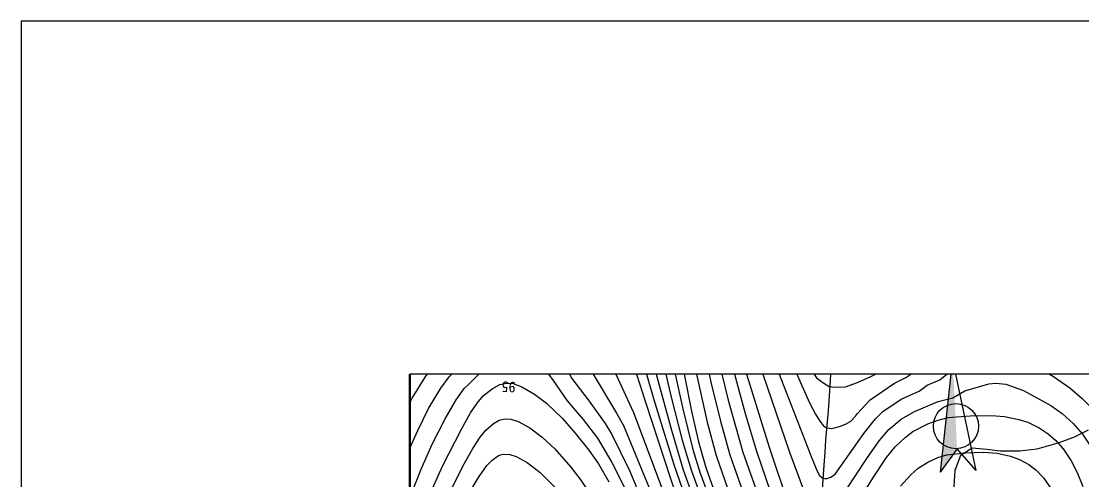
# Model space of a CAD drawing. Header units: millimetres. Extents: x 10470 to 11266, y 1103 to 1809.
# Drawn here: x 10469.9 to 10705.1, y 1517.3 to 1619.1 of the extents above; entities that cross this region are included whole.
import ezdxf
from ezdxf.xclip import XClip

# ---------------------------------------------------------------- set-up
doc = ezdxf.new("R2010")
doc.units = ezdxf.units.MM
doc.header["$LTSCALE"] = 10
doc.header["$MEASUREMENT"] = 0
doc.header["$XCLIPFRAME"] = 2
doc.linetypes.add('A-CENTR01', pattern=[2, 1.25, -0.25, 0.25, -0.25])
doc.layers.add('TN-MACL', color=6, linetype='A-CENTR01')
doc.layers.add('TZ-BASE', color=253, linetype='Continuous')
doc.layers.add('TX-PAPR', color=2, linetype='Continuous', plot=False)
doc.styles.add('HANA', font='GulimChe.ttf')

# ---------------------------------------------------------------- blocks, each defined once
blk = doc.blocks.new('JD-DHFDCHG54DXG3XF')
at = {"layer": 'TZ-BASE'}
for p, q in [((42.48, 99.35, 90), (52.2, 68.8, 90)), ((3.52, 74.55, 92), (18.23, 92.83, 92)), ((50.29, 82.61, 89), (53.96, 69.62, 89)), ((55.24, 81.48, 87), (57.88, 69.86, 87)), ((62.34, 81.52, 84), (63.65, 74.35, 84)), ((65.1, 81.05, 83), (66.68, 73.21, 83)), ((73.39, 79.99, 80), (74.66, 74.79, 80)), ((8.68, 74.4, 93), (13.87, 79.5, 93)), ((57.96, 78.76, 86), (60.44, 67.27, 86)), ((59.92, 79.16, 85), (62.47, 66.43, 85)), ((68.18, 78.91, 82), (70.49, 69.26, 82)), ((83.92, 79, 77), (88.55, 68.62, 77)), ((109.92, 74.23, 77), (115.3, 78.23, 77)), ((120.22, 78.45), (117.49, 53.28)), ((125.48, 53.69), (120.22, 78.45)), ((137.03, 77.97, 78), (142.58, 74.47, 78)), ((13.11, 72.84, 94), (17.53, 77.31, 94)), ((29.35, 76.82, 94), (31.74, 73.61, 94)), ((34.83, 75.96, 93), (35.84, 74.05, 93)), ((40.38, 75.34, 92), (45.78, 66.35, 92)), ((44.89, 76.57, 91), (49.51, 66.53, 91)), ((54.44, 75.34, 88), (57.95, 62.55, 88)), ((71.35, 77.02, 81), (74.29, 66.24, 81)), ((77.72, 76.35, 79), (84.12, 57.68, 79)), ((80.9, 77.38, 78), (89.06, 56.4, 78)), ((88.86, 76.03, 76), (90.11, 74.17, 76)), ((93.35, 77.15, 90.96), (93.1, 73.55, 90.96)), ((102.1, 74.43, 76), (105.63, 76.27, 76)), ((117.4, 73.75, 78), (121.37, 76.9, 78)), ((0.5, 69.66, 92), (3.52, 74.55, 92)), ((6.84, 71.85, 93), (8.68, 74.4, 93)), ((19.9, 72.66, 95), (21.37, 72.96, 95)), ((21.37, 72.96, 95), (22.87, 72.9, 95)), ((31.74, 73.61, 94), (34.84, 69.08, 94)), ((35.84, 74.05, 93), (39.73, 69.03, 93)), ((63.65, 74.35, 84), (65.88, 64.38, 84)), ((66.68, 73.21, 83), (68.79, 64.55, 83)), ((74.66, 74.79, 80), (79.61, 58.8, 80)), ((90.11, 74.17, 76), (91.68, 72.98, 76)), ((91.68, 72.98, 76), (92.86, 72.26, 76)), ((93.1, 73.55, 90.96), (92.89, 70.17, 90.96)), ((96.54, 72.21, 76), (99.15, 73.13, 76)), ((99.15, 73.13, 76), (102.1, 74.43, 76)), ((101.97, 69.29, 77), (107.4, 72.99, 77)), ((107.4, 72.99, 77), (109.92, 74.23, 77)), ((114.64, 72.53, 78), (117.4, 73.75, 78)), ((128.29, 72.85, 79), (129.8, 73.01, 79)), ((129.8, 73.01, 79), (132.03, 72.79, 79)), ((142.58, 74.47, 78), (146.25, 71.95, 78)), ((4.13, 67.36, 93), (6.84, 71.85, 93)), ((10.28, 69.32, 94), (12.04, 71.77, 94)), ((12.04, 71.77, 94), (13.11, 72.84, 94)), ((16.25, 70.15, 95), (18.19, 71.73, 95)), ((18.19, 71.73, 95), (19.9, 72.66, 95)), ((22.87, 72.9, 95), (24.79, 72.16, 95)), ((24.79, 72.16, 95), (27.6, 70.53, 95)), ((92.86, 72.26, 76), (94.08, 72.08, 76)), ((94.08, 72.08, 76), (96.54, 72.21, 76)), ((108.98, 69.49, 78), (112.87, 71.25, 78)), ((112.87, 71.25, 78), (114.64, 72.53, 78)), ((120.33, 69.76, 79), (122.94, 71.32, 79)), ((122.94, 71.32, 79), (128.29, 72.85, 79)), ((132.03, 72.79, 79), (135.92, 71.36, 79)), ((135.92, 71.36, 79), (141.98, 68.01, 79)), ((146.25, 71.95, 78), (148.99, 69.61, 78)), ((0, 68.65, 92), (0.5, 69.66, 92)), ((7.79, 65.12, 94), (10.28, 69.32, 94)), ((13.45, 66.44, 95), (14.89, 68.59, 95)), ((14.89, 68.59, 95), (16.25, 70.15, 95)), ((27.6, 70.53, 95), (30.29, 68.53, 95)), ((30.29, 68.53, 95), (33.79, 65.13, 95)), ((34.84, 69.08, 94), (38.37, 64.97, 94)), ((39.73, 69.03, 93), (43.24, 64.09, 93)), ((52.2, 68.8, 90), (57.78, 51.63, 90)), ((53.96, 69.62, 89), (58.44, 55, 89)), ((57.88, 69.86, 87), (60.35, 60.4, 87)), ((70.49, 69.26, 82), (73.8, 57.7, 82)), ((88.55, 68.62, 77), (89.86, 66.13, 77)), ((92.89, 70.17, 90.96), (92.67, 66.84, 90.96)), ((99.21, 66.3, 77), (101.97, 69.29, 77)), ((104.85, 66.78, 78), (108.98, 69.49, 78)), ((111.82, 66.75, 79), (117.06, 68.91, 79)), ((117.06, 68.91, 79), (120.33, 69.76, 79)), ((148.99, 69.61, 78), (151.06, 67.56, 78)), ((1.72, 62.53, 93), (4.13, 67.36, 93)), ((11.42, 62.83, 95), (13.45, 66.44, 95)), ((45.78, 66.35, 92), (47.29, 63.65, 92)), ((49.51, 66.53, 91), (59.6, 39.68, 91)), ((60.44, 67.27, 86), (62.7, 58.3, 86)), ((62.47, 66.43, 85), (63.92, 59.97, 85)), ((74.29, 66.24, 81), (76.79, 57.96, 81)), ((89.86, 66.13, 77), (90.85, 64.56, 77)), ((92.67, 66.84, 90.96), (92.41, 63.67, 90.96)), ((98.74, 65.69, 77), (99.21, 66.3, 77)), ((103.19, 65.06, 78), (104.85, 66.78, 78)), ((108.83, 64.99, 79), (111.82, 66.75, 79)), ((141.98, 68.01, 79), (144.53, 66.24, 79)), ((144.53, 66.24, 79), (146.98, 64.05, 79)), ((4.96, 59.47, 94), (7.79, 65.12, 94)), ((16.83, 62.62, 96), (18.54, 64.07, 96)), ((18.54, 64.07, 96), (19.77, 64.76, 96)), ((19.77, 64.76, 96), (21.04, 65.07, 96)), ((21.04, 65.07, 96), (22.35, 65.01, 96)), ((22.35, 65.01, 96), (24.01, 64.5, 96)), ((24.01, 64.5, 96), (26.57, 63.07, 96)), ((33.79, 65.13, 95), (36.6, 61.94, 95)), ((38.37, 64.97, 94), (41.53, 60.84, 94)), ((43.24, 64.09, 93), (44.76, 61.62, 93)), ((47.29, 63.65, 92), (72.86, 1.83, 92)), ((65.88, 64.38, 84), (67.88, 56.97, 84)), ((68.79, 64.55, 83), (70.91, 57.09, 83)), ((90.85, 64.56, 77), (91.63, 63.51, 77)), ((91.63, 63.51, 77), (92.31, 63.07, 77)), ((92.41, 63.67, 90.96), (92.11, 60.39, 90.96)), ((95.19, 63.4, 77), (96.49, 63.89, 77)), ((96.49, 63.89, 77), (97.66, 64.61, 77)), ((97.66, 64.61, 77), (98.74, 65.69, 77)), ((100.59, 61.85, 78), (103.19, 65.06, 78)), ((106.11, 62.74, 79), (108.83, 64.99, 79)), ((111.46, 62.32, 80), (114.74, 64, 80)), ((114.74, 64, 80), (117.05, 64.83, 80)), ((117.05, 64.83, 80), (119.25, 65.36, 80)), ((119.25, 65.36, 80), (124.15, 65.72, 80)), ((124.15, 65.72, 80), (128.83, 65.85, 80)), ((128.83, 65.85, 80), (131.74, 65.58, 80)), ((131.74, 65.58, 80), (134.91, 64.95, 80)), ((134.91, 64.95, 80), (136.88, 64.34, 80)), ((136.88, 64.34, 80), (139.46, 63.08, 80)), ((146.98, 64.05, 79), (149.03, 61.7, 79)), ((0, 58.61, 93), (1.72, 62.53, 93)), ((7.24, 54.61, 95), (11.42, 62.83, 95)), ((15.54, 61.03, 96), (16.83, 62.62, 96)), ((26.57, 63.07, 96), (29.31, 61.01, 96)), ((36.6, 61.94, 95), (39.62, 58.17, 95)), ((44.76, 61.62, 93), (48.66, 53.67, 93)), ((57.95, 62.55, 88), (60.56, 53.8, 88)), ((92.31, 63.07, 77), (93.47, 62.95, 77)), ((93.47, 62.95, 77), (95.19, 63.4, 77)), ((94.25, 52.84, 78), (100.59, 61.85, 78)), ((103.95, 60.21, 79), (106.11, 62.74, 79)), ((109.77, 60.98, 80), (111.46, 62.32, 80)), ((139.46, 63.08, 80), (141.43, 61.77, 80)), ((141.43, 61.77, 80), (143.14, 60.31, 80)), ((150.32, 62.57, 80.11), (147.04, 60.94, 80.11)), ((149.03, 61.7, 79), (151.24, 58.4, 79)), ((2.48, 53.92, 94), (4.96, 59.47, 94)), ((13.92, 58.51, 96), (15.54, 61.03, 96)), ((29.31, 61.01, 96), (32.07, 58.42, 96)), ((41.53, 60.84, 94), (44.73, 55.42, 94)), ((60.35, 60.4, 87), (62.38, 53.56, 87)), ((63.92, 59.97, 85), (65.59, 54.33, 85)), ((92.11, 60.39, 90.96), (91.97, 57.68, 90.96)), ((101.21, 56.33, 79), (103.95, 60.21, 79)), ((105.6, 56.53, 80), (107.52, 58.88, 80)), ((107.52, 58.88, 80), (109.77, 60.98, 80)), ((143.54, 59.67, 80.11), (138.89, 58.36, 80.11)), ((143.14, 60.31, 80), (144.78, 58.48, 80)), ((147.04, 60.94, 80.11), (143.54, 59.67, 80.11)), ((11.73, 54.6, 96), (13.92, 58.51, 96)), ((18.21, 55.95, 97), (19.64, 56.94, 97)), ((19.64, 56.94, 97), (20.63, 57.24, 97)), ((20.63, 57.24, 97), (22.12, 57.18, 97)), ((22.12, 57.18, 97), (23.57, 56.76, 97)), ((23.57, 56.76, 97), (25.97, 55.41, 97)), ((32.07, 58.42, 96), (35.64, 54.38, 96)), ((39.62, 58.17, 95), (41.78, 55.1, 95)), ((62.7, 58.3, 86), (64.2, 53.31, 86)), ((67.88, 56.97, 84), (70.34, 49.77, 84)), ((70.91, 57.09, 83), (74.51, 46.88, 83)), ((73.8, 57.7, 82), (78.24, 45.05, 82)), ((76.79, 57.96, 81), (81.27, 44.99, 81)), ((79.61, 58.8, 80), (84.09, 45.39, 80)), ((84.12, 57.68, 79), (87.62, 48.16, 79)), ((91.97, 57.68, 90.96), (91.72, 54.84, 90.96)), ((102.7, 52.21, 80), (105.6, 56.53, 80)), ((114.73, 55.51, 81), (116.95, 56.52, 81)), ((116.95, 56.52, 81), (118.96, 57.1, 81)), ((121.23, 58.48), (117.49, 53.28)), ((118.96, 57.1, 81), (123.09, 57.56, 81)), ((122.03, 56.96, 80.11), (120.77, 53.64, 80.11)), ((125.48, 53.69), (121.23, 58.48)), ((124.57, 58.57, 80.11), (122.03, 56.96, 80.11)), ((123.09, 57.56, 81), (127.11, 57.69, 81)), ((127.8, 58.33, 80.11), (124.57, 58.57, 80.11)), ((127.11, 57.69, 81), (130.12, 57.46, 81)), ((130.76, 57.94, 80.11), (127.8, 58.33, 80.11)), ((130.12, 57.46, 81), (133.05, 56.86, 81)), ((135.16, 57.97, 80.11), (130.76, 57.94, 80.11)), ((133.05, 56.86, 81), (135.1, 56.1, 81)), ((138.89, 58.36, 80.11), (135.16, 57.97, 80.11)), ((144.78, 58.48, 80), (146.51, 55.82, 80)), ((3.35, 46, 95), (7.24, 54.61, 95)), ((8.54, 48.17, 96), (11.73, 54.6, 96)), ((15.35, 52.34, 97), (17.07, 54.76, 97)), ((17.07, 54.76, 97), (18.21, 55.95, 97)), ((25.97, 55.41, 97), (28.89, 53.19, 97)), ((35.64, 54.38, 96), (37.9, 51.53, 96)), ((41.78, 55.1, 95), (44.07, 51.18, 95)), ((44.73, 55.42, 94), (47.81, 49.28, 94)), ((58.44, 55, 89), (63.12, 41.65, 89)), ((65.59, 54.33, 85), (67.57, 48.68, 85)), ((89.06, 56.4, 78), (90.22, 53.53, 78)), ((91.72, 54.84, 90.96), (91.38, 49.54, 90.96)), ((94.52, 46.13, 79), (101.21, 56.33, 79)), ((110.97, 52.7, 81), (112.62, 54.17, 81)), ((112.62, 54.17, 81), (114.73, 55.51, 81)), ((135.1, 56.1, 81), (137.13, 55, 81)), ((137.13, 55, 81), (138.78, 53.76, 81)), ((146.51, 55.82, 80), (147.85, 53.23, 80)), ((0, 47.62, 94), (2.48, 53.92, 94)), ((13.28, 48.91, 97), (15.35, 52.34, 97)), ((28.89, 53.19, 97), (32.1, 49.94, 97)), ((48.66, 53.67, 93), (65.25, 14.2, 93)), ((60.56, 53.8, 88), (64.96, 41.58, 88)), ((62.38, 53.56, 87), (66.54, 42.2, 87)), ((64.2, 53.31, 86), (68.37, 42.19, 86)), ((90.22, 53.53, 78), (90.78, 52.57, 78)), ((90.78, 52.57, 78), (91.42, 52.01, 78)), ((91.42, 52.01, 78), (92.19, 51.82, 78)), ((92.19, 51.82, 78), (93.25, 52.16, 78)), ((93.25, 52.16, 78), (94.25, 52.84, 78)), ((93.72, 37.72, 80), (102.7, 52.21, 80)), ((108.69, 50.22, 81), (110.97, 52.7, 81)), ((120.77, 53.64, 80.11), (120.41, 48.96, 80.11)), ((138.78, 53.76, 81), (140.42, 52.05, 81)), ((140.42, 52.05, 81), (142.23, 49.39, 81)), ((147.85, 53.23, 80), (149.11, 50.15, 80)), ((37.9, 51.53, 96), (40.13, 48.03, 96)), ((57.78, 51.63, 90), (62.56, 38.15, 90))]:
    blk.add_line(p, q, dxfattribs=at)
blk.add_circle((120.98, 63.47), 5, dxfattribs=at)
blk.add_solid([(121.23, 58.48), (120.22, 78.45), (117.49, 53.28)], dxfattribs=at)
at = {"layer": 'TZ-BASE', "style": 'HANA'}
blk.add_text('95', height=2.4, rotation=177.796, dxfattribs=at).set_placement((23.45, 73.26, 95))

msp = doc.modelspace()

# ---------------------------------------------------------------- linework, layer by layer
at = {"layer": 'TN-MACL', "const_width": 0.5, "elevation": 67.65}
msp.add_lwpolyline([(10556.02, 1540.95), (10556.02, 1390.95)], dxfattribs=at)
at = {"layer": 'TX-PAPR'}
msp.add_lwpolyline([(10469.89, 1103.05), (11265.89, 1103.05), (11265.89, 1619.05), (10469.89, 1619.05)], close=True, dxfattribs=at)
at = {"layer": 'TX-PAPR', "elevation": 67.65, "flags": 128}
msp.add_lwpolyline([(10556.02, 1390.95), (11256.02, 1390.95), (11256.02, 1540.95), (10556.02, 1540.95), (10556.02, 1390.95)], dxfattribs=at)

# ---------------------------------------------------------------- block references
at = {"layer": 'TZ-BASE'}
ref = msp.add_blockref('JD-DHFDCHG54DXG3XF', (10556.02, 1465.95, 67.65), dxfattribs=at)
XClip(ref).set_block_clipping_path([(-0.0000000003, -74.9999999998), (700.0000000003, 75.0000000023)])

doc.saveas('drawing.dxf')
